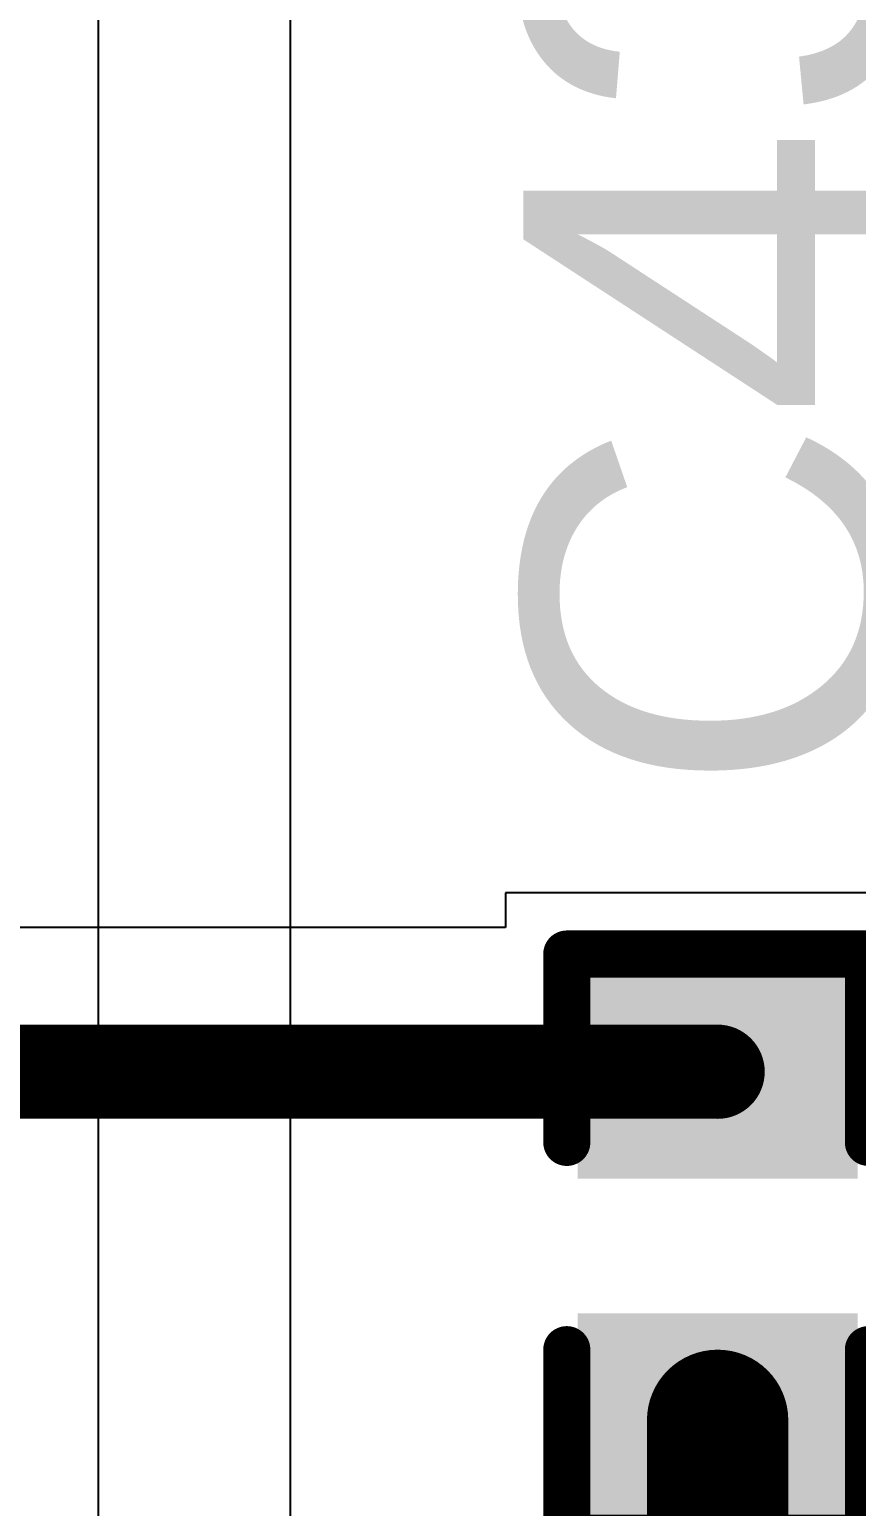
# Model space of a CAD drawing. Header units: inches. Extents: x -5 to 5328, y -4 to 5281.
# Drawn here: x 67.822 to 70.05, y 60.463 to 64.445 of the extents above; entities that cross this region are included whole.
import ezdxf

# ---------------------------------------------------------------- set-up
doc = ezdxf.new("R2010")
doc.units = ezdxf.units.IN
for name, color, linetype in [('Bottom Layer', 5, 'Continuous'), ('Top Layer', 1, 'Continuous'), ('Top Overlay', 2, 'Continuous'), ('Top Paste', 8, 'Continuous'), ('Top Solder', 216, 'Continuous')]:
    doc.layers.add(name, color=color, linetype=linetype)
doc.styles.add('Arial', font='', dxfattribs={"height": 0.2})
doc.styles.get('Arial').set_extended_font_data('Arial')

# ---------------------------------------------------------------- blocks, each defined once
blk = doc.blocks.new('C___0402_168')
at = {"layer": 'Top Layer'}
for points in [[(-0.6985, -0.3175), (-0.6985, 0.3175), (-0.2413, 0.3175), (-0.2413, -0.3175)], [(0.2413, -0.3175), (0.2413, 0.3175), (0.6985, 0.3175), (0.6985, -0.3175)]]:
    blk.add_hatch(color=1, dxfattribs=at).paths.add_polyline_path(points)
at = {"layer": 'Top Paste'}
for points in [[(-0.6985, -0.3175), (-0.6985, 0.3175), (-0.2413, 0.3175), (-0.2413, -0.3175)], [(0.2413, -0.3175), (0.2413, 0.3175), (0.6985, 0.3175), (0.6985, -0.3175)]]:
    blk.add_hatch(color=8, dxfattribs=at).paths.add_polyline_path(points)
at = {"layer": 'Top Solder'}
for points in [[(-0.7585, -0.3775), (-0.7585, 0.3775), (-0.1813, 0.3775), (-0.1813, -0.3775)], [(0.1813, -0.3775), (0.1813, 0.3775), (0.7585, 0.3775), (0.7585, -0.3775)]]:
    blk.add_hatch(color=216, dxfattribs=at).paths.add_polyline_path(points)
at = {"layer": 'Top Overlay'}
for points in [[(-0.7874, 0.4064, 0.127, 0.127, 0), (-0.2794, 0.4064, 0.127, 0.127, 0)], [(-0.7874, 0.4064, 0.127, 0.127, 0), (-0.7874, -0.4064, 0.127, 0.127, 0)], [(0.2794, 0.4064, 0.127, 0.127, 0), (0.7874, 0.4064, 0.127, 0.127, 0)], [(0.7874, 0.4064, 0.127, 0.127, 0), (0.7874, -0.4064, 0.127, 0.127, 0)], [(-0.7874, -0.4064, 0.127, 0.127, 0), (-0.2794, -0.4064, 0.127, 0.127, 0)], [(0.2794, -0.4064, 0.127, 0.127, 0), (0.7874, -0.4064, 0.127, 0.127, 0)]]:
    blk.add_lwpolyline(points, format="xyseb", dxfattribs=at)
for points in [[(-0.8191, 0.4064, 0.0635, 0.0635, 1), (-0.7556, 0.4064, 0.0635, 0.0635, 1)], [(-0.8191, 0.4064, 0.0635, 0.0635, 1), (-0.7556, 0.4064, 0.0635, 0.0635, 1)], [(-0.3111, 0.4064, 0.0635, 0.0635, 1), (-0.2477, 0.4064, 0.0635, 0.0635, 1)], [(0.2477, 0.4064, 0.0635, 0.0635, 1), (0.3111, 0.4064, 0.0635, 0.0635, 1)], [(0.7556, 0.4064, 0.0635, 0.0635, 1), (0.8191, 0.4064, 0.0635, 0.0635, 1)], [(0.7556, 0.4064, 0.0635, 0.0635, 1), (0.8191, 0.4064, 0.0635, 0.0635, 1)], [(-0.8191, -0.4064, 0.0635, 0.0635, 1), (-0.7556, -0.4064, 0.0635, 0.0635, 1)], [(-0.8191, -0.4064, 0.0635, 0.0635, 1), (-0.7556, -0.4064, 0.0635, 0.0635, 1)], [(-0.3111, -0.4064, 0.0635, 0.0635, 1), (-0.2477, -0.4064, 0.0635, 0.0635, 1)], [(0.2477, -0.4064, 0.0635, 0.0635, 1), (0.3111, -0.4064, 0.0635, 0.0635, 1)], [(0.7556, -0.4064, 0.0635, 0.0635, 1), (0.8191, -0.4064, 0.0635, 0.0635, 1)], [(0.7556, -0.4064, 0.0635, 0.0635, 1), (0.8191, -0.4064, 0.0635, 0.0635, 1)]]:
    blk.add_lwpolyline(points, format="xyseb", close=True, dxfattribs=at)

msp = doc.modelspace()

# ---------------------------------------------------------------- linework, layer by layer
at = {"layer": 'Bottom Layer'}
for p, q in [((68.5252, 29.7086), (68.5252, 75.541)), ((68.0072, 75.0231), (68.0072, 30.2266))]:
    msp.add_line(p, q, dxfattribs=at)
at = {"layer": 'Top Layer'}
for p, q in [((70.2476, 62.1174), (69.1046, 62.1174)), ((69.1046, 62.1174), (69.1046, 62.0233)), ((69.1046, 62.0233), (67.5964, 62.0233))]:
    msp.add_line(p, q, dxfattribs=at)
for points in [[(67.025, 61.6349, 0.254, 0.254, 0), (69.676, 61.6349, 0.254, 0.254, 0)], [(69.676, 61.6349, 0.254, 0.254, 0), (69.6761, 61.6348, 0.254, 0.254, 0)], [(69.6762, 59.5269, 0.381, 0.381, 0), (69.6762, 60.6949, 0.381, 0.381, 0)], [(69.6761, 60.695, 0.254, 0.254, 0), (69.6762, 60.6949, 0.254, 0.254, 0)]]:
    msp.add_lwpolyline(points, format="xyseb", dxfattribs=at)
for points in [[(69.6125, 61.6349, 0.127, 0.127, 1), (69.7395, 61.6349, 0.127, 0.127, 1)], [(69.6125, 61.6349, 0.127, 0.127, 1), (69.7395, 61.6349, 0.127, 0.127, 1)], [(69.6126, 61.6348, 0.127, 0.127, 1), (69.7396, 61.6348, 0.127, 0.127, 1)], [(69.5809, 60.6949, 0.1905, 0.1905, 1), (69.7714, 60.6949, 0.1905, 0.1905, 1)], [(69.6126, 60.695, 0.127, 0.127, 1), (69.7396, 60.695, 0.127, 0.127, 1)], [(69.6127, 60.6949, 0.127, 0.127, 1), (69.7397, 60.6949, 0.127, 0.127, 1)]]:
    msp.add_lwpolyline(points, format="xyseb", close=True, dxfattribs=at)

# ---------------------------------------------------------------- block references
at = {"rotation": 90}
msp.add_blockref('C___0402_168', (69.6761, 61.1649), dxfattribs=at)

# ---------------------------------------------------------------- texts
at = {"layer": 'Top Overlay', "style": 'Arial'}
msp.add_text('C43', height=1.016, rotation=90, dxfattribs=at).set_placement((70.1688, 62.3747))

doc.saveas('drawing.dxf')
